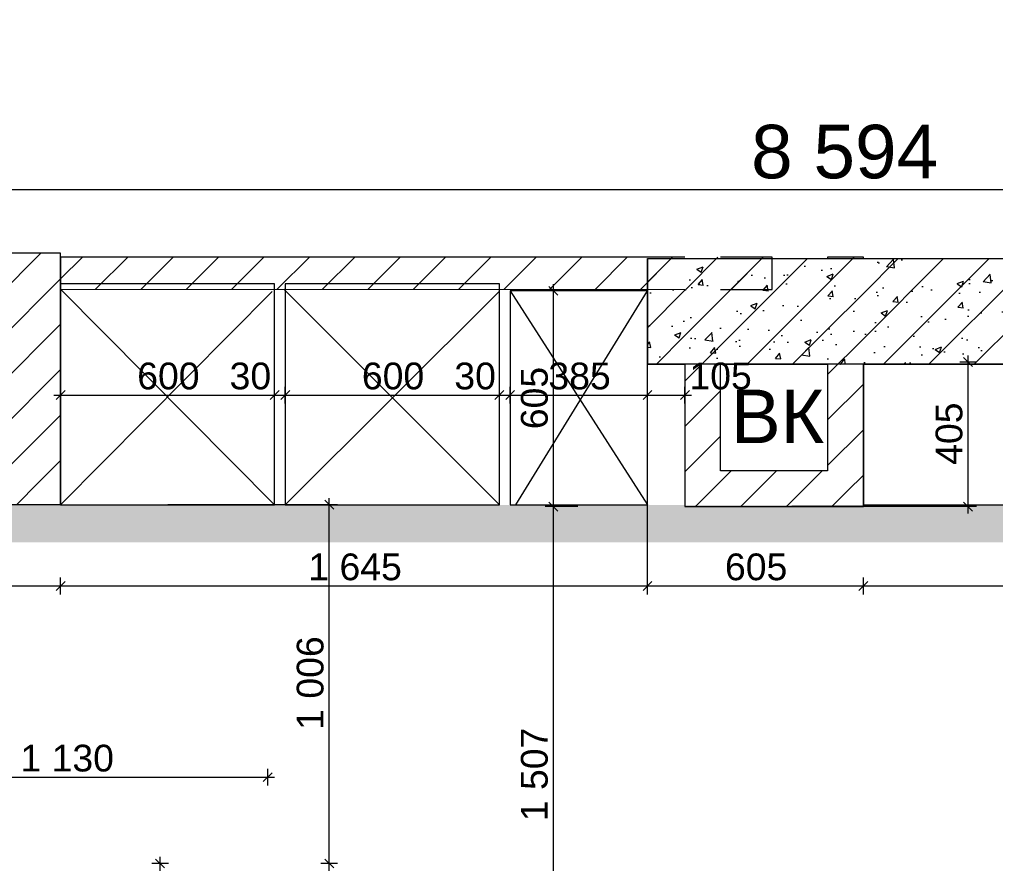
# Model space of a CAD drawing. Header units: millimetres. Extents: x 2336463 to 2579121, y 595385 to 778077.
# Drawn here: x 2498274 to 2501009, y 697094 to 699461 of the extents above; entities that cross this region are included whole.
import ezdxf

# ---------------------------------------------------------------- set-up
doc = ezdxf.new("R2010")
doc.units = ezdxf.units.MM
doc.header["$MEASUREMENT"] = 0
for name, color, linetype in [('+возводимые стены', 7, 'Continuous'), ('1 Планировка размеры', 7, 'Continuous'), ('Интерьер - Мебель', 7, 'Continuous'), ('сит план', 7, 'Continuous')]:
    doc.layers.add(name, color=color, linetype=linetype)
for name, color, linetype, lineweight, true_color in [('+возводимые стены_Ном._пера__102', 7, 'Continuous', 5, 0xcccccc), ('+возводимые стены_Ном._пера__169', 7, 'Continuous', 5, 0x68b353), ('1 Планировка размеры_Ном._пера__242', 7, 'Continuous', 13, 0x1b55b5), ('1 Планировка размеры_Ном._пера__58', 7, 'Continuous', 5, 0xdf0000), ('сит план_Ном._пера__87', 7, 'Continuous', 20, 0x6a6a6a)]:
    doc.layers.add(name, color=color, linetype=linetype, lineweight=lineweight, true_color=true_color)
for name, color, linetype, lineweight in [('+комнаты_Ном._пера__100', 2, 'Continuous', 5), ('1 Планировка_Ном._пера__1', 7, 'Continuous', 13), ('Интерьер - Мебель_Ном._пера__1', 7, 'Continuous', 13), ('сит план_Ном._пера__1', 7, 'Continuous', 13)]:
    doc.layers.add(name, color=color, linetype=linetype, lineweight=lineweight)
doc.styles.add('СГЕНЕРИР_СТИЛЬ_1', font='arial.ttf')
doc.dimstyles.new('СГЕНЕРИР_СТИЛЬ__1', dxfattribs={"dimtxt": 75, "dimasz": 23.75, "dimexe": 0.18, "dimexo": 300, "dimgap": 0, "dimtad": 1, "dimtih": 1, "dimtoh": 1, "dimdec": 0, "dimzin": 0, "dimdsep": 46, "dimtxsty": 'СГЕНЕРИР_СТИЛЬ_1', "dimblk": 'ARROWHEAD_6', "dimblk1": 'ARROWHEAD_6', "dimblk2": 'ARROWHEAD_6', "dimcen": 0.09, "dimclrd": 256, "dimclre": 256, "dimclrt": 256, "dimazin": 0, "dimtfac": 1, "dimtdec": 4, "dimtmove": 0, "dimatfit": 3, "dimfxl": 0, "dimtolj": 1, "dimtzin": 0, "dimarcsym": 0})
doc.dimstyles.new('СГЕНЕРИР_СТИЛЬ__2', dxfattribs={"dimtxt": 75, "dimasz": 23.75, "dimexe": 0.18, "dimexo": 300, "dimgap": 0, "dimtad": 1, "dimdec": 0, "dimzin": 0, "dimdsep": 46, "dimtxsty": 'СГЕНЕРИР_СТИЛЬ_1', "dimblk": 'ARROWHEAD_6', "dimblk1": 'ARROWHEAD_6', "dimblk2": 'ARROWHEAD_6', "dimcen": 0.09, "dimclrd": 256, "dimclre": 256, "dimclrt": 256, "dimazin": 0, "dimtfac": 1, "dimtdec": 4, "dimtmove": 0, "dimatfit": 3, "dimfxl": 0, "dimtolj": 1, "dimtzin": 0, "dimarcsym": 0})
doc.dimstyles.new('СГЕНЕРИР_СТИЛЬ__7', dxfattribs={"dimtxt": 150, "dimasz": 23.75, "dimexe": 0.18, "dimexo": 300, "dimgap": 0, "dimtad": 1, "dimdec": 0, "dimzin": 0, "dimdsep": 46, "dimtxsty": 'СГЕНЕРИР_СТИЛЬ_1', "dimblk": 'ARROWHEAD_6', "dimblk1": 'ARROWHEAD_6', "dimblk2": 'ARROWHEAD_6', "dimcen": 0.09, "dimclrd": 256, "dimclre": 256, "dimclrt": 256, "dimazin": 0, "dimtfac": 1, "dimtdec": 4, "dimtmove": 0, "dimatfit": 3, "dimfxl": 0, "dimtolj": 1, "dimtzin": 0, "dimarcsym": 0})
pattern_1 = [(45, (2086872.015, 585813.69), (-63.639609, 63.639609), [])]

# ---------------------------------------------------------------- blocks, each defined once
blk = doc.blocks.new('Перекрытие_55', base_point=(2498388.9, 698719.8))
at = {"layer": 'Интерьер - Мебель_Ном._пера__1', "color": 7, "linetype": 'Continuous', "lineweight": 13, "flags": 128}
blk.add_lwpolyline([(2498388.9, 698719.8), (2498388.9, 698100.3), (2498988.8, 698100.3), (2498988.8, 698719.8)], close=True, dxfattribs=at)
blk = doc.blocks.new('Перекрытие_57', base_point=(2499649, 698699.8))
at = {"layer": 'Интерьер - Мебель_Ном._пера__1', "color": 7, "linetype": 'Continuous', "lineweight": 13, "flags": 128}
blk.add_lwpolyline([(2499649, 698699.8), (2499649, 698100.3), (2500033.8, 698100.3), (2500033.8, 698699.8)], close=True, dxfattribs=at)
blk = doc.blocks.new('Перекрытие_58', base_point=(2499018.4, 698719.8))
at = {"layer": 'Интерьер - Мебель_Ном._пера__1', "color": 7, "linetype": 'Continuous', "lineweight": 13, "flags": 128}
blk.add_lwpolyline([(2499018.4, 698719.8), (2499018.4, 698100.3), (2499618.8, 698100.3), (2499618.8, 698719.8)], close=True, dxfattribs=at)
blk = doc.blocks.new('Перекрытие_62', base_point=(2500638.8, 698099.8))
at = {"layer": 'Интерьер - Мебель_Ном._пера__1', "color": 7, "linetype": 'Continuous', "lineweight": 13, "flags": 128}
blk.add_lwpolyline([(2500638.8, 698099.8), (2502034.1, 698099.8), (2502034.1, 698494.2), (2500638.8, 698494.2)], close=True, dxfattribs=at)
blk = doc.blocks.new('Стена_228', base_point=(2498188.9, 698805.1))
at = {"layer": 'сит план_Ном._пера__87', "linetype": 'Continuous', "lineweight": 20, "true_color": 0x6a6a6a}
h = blk.add_hatch(dxfattribs=at)
h.set_pattern_fill('Блоки_Бетонные_Эффективные', color=251, style=0, pattern_type=2)
h.set_pattern_definition(pattern_1)
h.paths.add_polyline_path([(2498388.9, 698300.3), (2498388.9, 698805.1), (2498188.9, 698805.1), (2498188.9, 698300.3)])
h = blk.add_hatch(dxfattribs=at)
h.set_pattern_fill('Блоки_Бетонные_Эффективные', color=251, style=0, pattern_type=2)
h.set_pattern_definition(pattern_1)
h.paths.add_polyline_path([(2498188.9, 698100.3), (2498388.9, 698100.3), (2498188.9, 698300.3)])
h = blk.add_hatch(dxfattribs=at)
h.set_pattern_fill('Блоки_Бетонные_Эффективные', color=251, style=0, pattern_type=2)
h.set_pattern_definition(pattern_1)
h.paths.add_polyline_path([(2498188.9, 698300.3), (2498388.9, 698100.3), (2498388.9, 698300.3)])
at = {"layer": 'сит план_Ном._пера__1', "color": 7, "linetype": 'Continuous', "lineweight": 13, "flags": 128}
for points in [[(2498188.9, 698805.1), (2498188.9, 698300.3)], [(2498388.9, 698805.1), (2498188.9, 698805.1)], [(2498388.9, 698100.3), (2498388.9, 698805.1)], [(2498388.9, 698100.3), (2498188.9, 698100.3)]]:
    blk.add_lwpolyline(points, dxfattribs=at)
blk = doc.blocks.new('Стена_230', base_point=(2500033.8, 698789.2))
at = {"layer": 'сит план_Ном._пера__87', "linetype": 'Continuous', "lineweight": 20, "true_color": 0x6a6a6a}
h = blk.add_hatch(dxfattribs=at)
h.set_pattern_fill('Блоки_Бетонные_Эффективные', color=251, style=0, pattern_type=2)
h.set_pattern_definition(pattern_1)
h.paths.add_polyline_path([(2500033.8, 698789.2), (2500033.8, 698494.2), (2500138.8, 698494.2), (2500138.8, 698789.2)])
h = blk.add_hatch(dxfattribs=at)
h.set_pattern_fill('Блоки_Бетонные_Эффективные', color=251, style=0, pattern_type=2)
h.set_pattern_definition(pattern_1)
h.paths.add_polyline_path([(2500238.8, 698789.2), (2500238.8, 698494.2), (2500538.8, 698494.2), (2500538.8, 698789.2)])
h = blk.add_hatch(dxfattribs=at)
h.set_pattern_fill('Блоки_Бетонные_Эффективные', color=251, style=0, pattern_type=2)
h.set_pattern_definition(pattern_1)
h.paths.add_polyline_path([(2500638.8, 698789.2), (2500638.8, 698494.2), (2501230.1, 698494.2), (2501230.1, 698789.2)])
at = {"layer": 'сит план_Ном._пера__1', "color": 7, "linetype": 'Continuous', "lineweight": 13, "flags": 128}
for points in [[(2500138.8, 698789.2), (2500033.8, 698789.2)], [(2500033.8, 698789.2), (2500033.8, 698494.2)], [(2500538.8, 698789.2), (2500238.8, 698789.2)], [(2501230.1, 698789.2), (2500638.8, 698789.2)], [(2501230.1, 698494.2), (2501230.1, 698789.2)], [(2500033.8, 698494.2), (2500138.8, 698494.2)], [(2500238.8, 698494.2), (2500538.8, 698494.2)], [(2500638.8, 698494.2), (2501230.1, 698494.2)]]:
    blk.add_lwpolyline(points, dxfattribs=at)
blk = doc.blocks.new('Стена_231', base_point=(2500138.8, 698794.2))
at = {"layer": 'сит план_Ном._пера__87', "linetype": 'Continuous', "lineweight": 20, "true_color": 0x6a6a6a}
h = blk.add_hatch(dxfattribs=at)
h.set_pattern_fill('Блоки_Бетонные_Эффективные', color=251, style=0, pattern_type=2)
h.set_pattern_definition(pattern_1)
h.paths.add_polyline_path([(2500238.8, 698194.8), (2500238.8, 698703.9), (2500138.8, 698703.9), (2500138.8, 698194.8)])
h = blk.add_hatch(dxfattribs=at)
h.set_pattern_fill('Блоки_Бетонные_Эффективные', color=251, style=0, pattern_type=2)
h.set_pattern_definition(pattern_1)
h.paths.add_polyline_path([(2500238.8, 698194.8), (2500138.8, 698094.8), (2500238.8, 698094.8)])
h = blk.add_hatch(dxfattribs=at)
h.set_pattern_fill('Блоки_Бетонные_Эффективные', color=251, style=0, pattern_type=2)
h.set_pattern_definition(pattern_1)
h.paths.add_polyline_path([(2500138.8, 698194.8), (2500138.8, 698094.8), (2500238.8, 698194.8)])
at = {"layer": 'сит план_Ном._пера__1', "color": 7, "linetype": 'Continuous', "lineweight": 13, "flags": 128}
for points in [[(2500138.8, 698494.2), (2500138.8, 698094.8)], [(2500238.8, 698194.8), (2500238.8, 698494.2)], [(2500138.8, 698094.8), (2500238.8, 698094.8)]]:
    blk.add_lwpolyline(points, dxfattribs=at)
blk = doc.blocks.new('Стена_232', base_point=(2500138.8, 698094.8))
at = {"layer": 'сит план_Ном._пера__87', "linetype": 'Continuous', "lineweight": 20, "true_color": 0x6a6a6a}
h = blk.add_hatch(dxfattribs=at)
h.set_pattern_fill('Блоки_Бетонные_Эффективные', color=251, style=0, pattern_type=2)
h.set_pattern_definition(pattern_1)
h.paths.add_polyline_path([(2500538.8, 698194.8), (2500238.8, 698194.8), (2500238.8, 698094.8), (2500538.8, 698094.8)])
h = blk.add_hatch(dxfattribs=at)
h.set_pattern_fill('Блоки_Бетонные_Эффективные', color=251, style=0, pattern_type=2)
h.set_pattern_definition(pattern_1)
h.paths.add_polyline_path([(2500538.8, 698194.8), (2500638.8, 698094.8), (2500638.8, 698194.8)])
h = blk.add_hatch(dxfattribs=at)
h.set_pattern_fill('Блоки_Бетонные_Эффективные', color=251, style=0, pattern_type=2)
h.set_pattern_definition(pattern_1)
h.paths.add_polyline_path([(2500538.8, 698094.8), (2500638.8, 698094.8), (2500538.8, 698194.8)])
at = {"layer": 'сит план_Ном._пера__1', "color": 7, "linetype": 'Continuous', "lineweight": 13, "flags": 128}
for points in [[(2500538.8, 698194.8), (2500238.8, 698194.8)], [(2500638.8, 698094.8), (2500638.8, 698194.8)], [(2500238.8, 698094.8), (2500638.8, 698094.8)]]:
    blk.add_lwpolyline(points, dxfattribs=at)
blk = doc.blocks.new('Стена_233', base_point=(2500638.8, 698094.8))
at = {"layer": 'сит план_Ном._пера__87', "linetype": 'Continuous', "lineweight": 20, "true_color": 0x6a6a6a}
h = blk.add_hatch(dxfattribs=at)
h.set_pattern_fill('Блоки_Бетонные_Эффективные', color=251, style=0, pattern_type=2)
h.set_pattern_definition(pattern_1)
h.paths.add_polyline_path([(2500638.8, 698194.8), (2500638.8, 698794.2), (2500538.8, 698794.2), (2500538.8, 698194.8)])
at = {"layer": 'сит план_Ном._пера__1', "color": 7, "linetype": 'Continuous', "lineweight": 13, "flags": 128}
for points in [[(2500638.8, 698794.2), (2500538.8, 698794.2)], [(2500538.8, 698794.2), (2500538.8, 698789.2)], [(2500638.8, 698789.2), (2500638.8, 698794.2)], [(2500538.8, 698494.2), (2500538.8, 698194.8)], [(2500638.8, 698194.8), (2500638.8, 698494.2)]]:
    blk.add_lwpolyline(points, dxfattribs=at)
blk = doc.blocks.new('Стена_246', base_point=(2500382.8, 698703.9))
at = {"layer": '+возводимые стены_Ном._пера__169', "linetype": 'Continuous', "lineweight": 5, "true_color": 0x68b353}
h = blk.add_hatch(dxfattribs=at)
h.set_pattern_fill('Блоки_Бетонные_Эффективные', color=85, style=0, pattern_type=2)
h.set_pattern_definition(pattern_1)
h.paths.add_polyline_path([(2500382.8, 698793.9), (2498388.9, 698794.4), (2498388.9, 698704.4), (2500382.8, 698703.9)])
at = {"layer": '+возводимые стены_Ном._пера__102', "color": 254, "linetype": 'Continuous', "lineweight": 5, "true_color": 0xcccccc, "flags": 128}
for points in [[(2500138.8, 698793.9), (2498388.9, 698794.4)], [(2498388.9, 698794.4), (2498388.9, 698704.4)], [(2500382.8, 698793.9), (2500238.8, 698793.9)], [(2500382.8, 698703.9), (2500382.8, 698793.9)], [(2498388.9, 698704.4), (2500138.8, 698703.9)], [(2500238.8, 698703.9), (2500382.8, 698703.9)]]:
    blk.add_lwpolyline(points, dxfattribs=at)
blk = doc.blocks.new('*D2772', base_point=(2086872, 585813.7))
at = {"layer": '1 Планировка размеры_Ном._пера__242', "color": 152, "linetype": 'Continuous', "lineweight": 13, "true_color": 0x1b55b5}
for p, q in [((2499838.8, 698094.8), (2499746.7, 698094.8)), ((2499757.6, 698107.3), (2499782.6, 698082.3)), ((2499770.1, 696587.6), (2499770.1, 698094.8)), ((2499793.5, 696587.6), (2499189.4, 696587.6)), ((2499757.6, 696600.1), (2499782.6, 696575.1))]:
    blk.add_line(p, q, dxfattribs=at)
at = {"layer": '1 Планировка размеры_Ном._пера__242', "color": 152, "lineweight": 13, "true_color": 0x1b55b5, "insert": (2499755.1, 697212.9), "char_height": 75, "attachment_point": 7, "rotation": 90, "style": 'СГЕНЕРИР_СТИЛЬ_1'}
blk.add_mtext('\\A1;{\\pql;\\fArial|b0|i0|c204|p38;1\xa0507}', dxfattribs=at)
blk = doc.blocks.new('ARROWHEAD_6')
at = {"color": 0, "linetype": 'Continuous', "lineweight": 0}
for p, q in [((0, 0), (-1, 0)), ((-0.5, -0.5), (0.5, 0.5))]:
    blk.add_line(p, q, dxfattribs=at)
blk = doc.blocks.new('*D2773', base_point=(2086872, 585813.7))
at = {"layer": '1 Планировка размеры_Ном._пера__242', "color": 152, "linetype": 'Continuous', "lineweight": 13, "true_color": 0x1b55b5}
for p, q in [((2499782.6, 698687.3), (2499757.6, 698712.3)), ((2499770.1, 698699.8), (2499770.1, 698718.6)), ((2499793.5, 698699.8), (2499746.7, 698699.8)), ((2499770.1, 698094.8), (2499770.1, 698699.8)), ((2499838.8, 698094.8), (2499746.7, 698094.8)), ((2499757.6, 698107.3), (2499782.6, 698082.3))]:
    blk.add_line(p, q, dxfattribs=at)
at = {"layer": '1 Планировка размеры_Ном._пера__242', "color": 152, "lineweight": 13, "true_color": 0x1b55b5, "insert": (2499755.1, 698311.9), "char_height": 75, "attachment_point": 7, "rotation": 90, "style": 'СГЕНЕРИР_СТИЛЬ_1'}
blk.add_mtext('\\A1;{\\pql;\\fArial|b0|i0|c204|p38;605}', dxfattribs=at)
blk = doc.blocks.new('*D2779', base_point=(2086872, 585813.7))
at = {"layer": '1 Планировка размеры_Ном._пера__242', "color": 152, "linetype": 'Continuous', "lineweight": 13, "true_color": 0x1b55b5}
for p, q in [((2499129.2, 697106.8), (2499154.2, 697081.8)), ((2499165.1, 697094.3), (2499118.2, 697094.3)), ((2499141.7, 695144.8), (2499141.7, 697094.3)), ((2499129.2, 695157.3), (2499154.2, 695132.3)), ((2499165.1, 695144.8), (2499118.2, 695144.8))]:
    blk.add_line(p, q, dxfattribs=at)
at = {"layer": '1 Планировка размеры_Ном._пера__242', "color": 152, "lineweight": 13, "true_color": 0x1b55b5, "insert": (2499126.7, 695991.3), "char_height": 75, "attachment_point": 7, "rotation": 90, "style": 'СГЕНЕРИР_СТИЛЬ_1'}
blk.add_mtext('\\A1;{\\pql;\\fArial|b0|i0|c204|p38;1\xa0950}', dxfattribs=at)
blk = doc.blocks.new('*D2780', base_point=(2086872, 585813.7))
at = {"layer": '1 Планировка размеры_Ном._пера__242', "color": 152, "linetype": 'Continuous', "lineweight": 13, "true_color": 0x1b55b5}
for p, q in [((2499154.2, 698087.8), (2499129.2, 698112.8)), ((2499141.7, 698100.3), (2499141.7, 698119)), ((2499165.1, 698100.3), (2498688.9, 698100.3)), ((2499141.7, 697094.3), (2499141.7, 698100.3)), ((2499129.2, 697106.8), (2499154.2, 697081.8)), ((2499165.1, 697094.3), (2499118.2, 697094.3))]:
    blk.add_line(p, q, dxfattribs=at)
at = {"layer": '1 Планировка размеры_Ном._пера__242', "color": 152, "lineweight": 13, "true_color": 0x1b55b5, "insert": (2499126.7, 697469.1), "char_height": 75, "attachment_point": 7, "rotation": 90, "style": 'СГЕНЕРИР_СТИЛЬ_1'}
blk.add_mtext('\\A1;{\\pql;\\fArial|b0|i0|c204|p38;1\xa0006}', dxfattribs=at)
blk = doc.blocks.new('*D2781', base_point=(2086872, 585813.7))
at = {"layer": '1 Планировка размеры_Ном._пера__242', "color": 152, "linetype": 'Continuous', "lineweight": 13, "true_color": 0x1b55b5}
for p, q in [((2498401.4, 698420.1), (2498376.4, 698395.1)), ((2498388.9, 698384.2), (2498388.9, 698431.1)), ((2499001.3, 698420.1), (2498976.3, 698395.1)), ((2498988.8, 698384.2), (2498988.8, 698431.1)), ((2498370.1, 698407.6), (2498388.9, 698407.6)), ((2498388.9, 698407.6), (2498988.8, 698407.6))]:
    blk.add_line(p, q, dxfattribs=at)
at = {"layer": '1 Планировка размеры_Ном._пера__242', "color": 152, "lineweight": 13, "true_color": 0x1b55b5, "char_height": 75, "attachment_point": 7, "style": 'СГЕНЕРИР_СТИЛЬ_1'}
for s, insert in [('\\A1;{\\pql;\\fArial|b0|i0|c204|p38;600}', (2498603.5, 698422.6)), ('\\A1;{\\pql;\\fArial|b0|i0|c204|p38;30}', (2498862.5, 698422.6))]:
    blk.add_mtext(s, dxfattribs=dict(at, insert=insert))
blk = doc.blocks.new('*D2782', base_point=(2086872, 585813.7))
at = {"layer": '1 Планировка размеры_Ном._пера__242', "color": 152, "linetype": 'Continuous', "lineweight": 13, "true_color": 0x1b55b5}
for p, q in [((2499001.3, 698420.1), (2498976.3, 698395.1)), ((2498988.8, 698384.2), (2498988.8, 698431.1)), ((2499030.9, 698420.1), (2499005.9, 698395.1)), ((2499018.4, 698384.2), (2499018.4, 698431.1)), ((2498988.8, 698407.6), (2499018.4, 698407.6))]:
    blk.add_line(p, q, dxfattribs=at)
blk = doc.blocks.new('*D2783', base_point=(2086872, 585813.7))
at = {"layer": '1 Планировка размеры_Ном._пера__242', "color": 152, "linetype": 'Continuous', "lineweight": 13, "true_color": 0x1b55b5}
for p, q in [((2499030.9, 698420.1), (2499005.9, 698395.1)), ((2499018.4, 698384.2), (2499018.4, 698431.1)), ((2499631.3, 698420.1), (2499606.3, 698395.1)), ((2499618.8, 698384.2), (2499618.8, 698431.1)), ((2499018.4, 698407.6), (2499618.8, 698407.6))]:
    blk.add_line(p, q, dxfattribs=at)
at = {"layer": '1 Планировка размеры_Ном._пера__242', "color": 152, "lineweight": 13, "true_color": 0x1b55b5, "char_height": 75, "attachment_point": 7, "style": 'СГЕНЕРИР_СТИЛЬ_1'}
for s, insert in [('\\A1;{\\pql;\\fArial|b0|i0|c204|p38;600}', (2499233.2, 698422.6)), ('\\A1;{\\pql;\\fArial|b0|i0|c204|p38;30}', (2499492.4, 698422.6))]:
    blk.add_mtext(s, dxfattribs=dict(at, insert=insert))
blk = doc.blocks.new('*D2784', base_point=(2086872, 585813.7))
at = {"layer": '1 Планировка размеры_Ном._пера__242', "color": 152, "linetype": 'Continuous', "lineweight": 13, "true_color": 0x1b55b5}
for p, q in [((2499631.3, 698420.1), (2499606.3, 698395.1)), ((2499618.8, 698384.2), (2499618.8, 698431.1)), ((2499661.5, 698420.1), (2499636.5, 698395.1)), ((2499649, 698384.2), (2499649, 698431.1)), ((2499618.8, 698407.6), (2499649, 698407.6))]:
    blk.add_line(p, q, dxfattribs=at)
blk = doc.blocks.new('*D2785', base_point=(2086872, 585813.7))
at = {"layer": '1 Планировка размеры_Ном._пера__242', "color": 152, "linetype": 'Continuous', "lineweight": 13, "true_color": 0x1b55b5}
for p, q in [((2499661.5, 698420.1), (2499636.5, 698395.1)), ((2499649, 698384.2), (2499649, 698431.1)), ((2500046.3, 698420.1), (2500021.3, 698395.1)), ((2500033.8, 698384.2), (2500033.8, 698431.1)), ((2499649, 698407.6), (2500033.8, 698407.6))]:
    blk.add_line(p, q, dxfattribs=at)
at = {"layer": '1 Планировка размеры_Ном._пера__242', "color": 152, "lineweight": 13, "true_color": 0x1b55b5, "insert": (2499756, 698422.6), "char_height": 75, "attachment_point": 7, "style": 'СГЕНЕРИР_СТИЛЬ_1'}
blk.add_mtext('\\A1;{\\pql;\\fArial|b0|i0|c204|p38;385}', dxfattribs=at)
blk = doc.blocks.new('*D2786', base_point=(2086872, 585813.7))
at = {"layer": '1 Планировка размеры_Ном._пера__242', "color": 152, "linetype": 'Continuous', "lineweight": 13, "true_color": 0x1b55b5}
for p, q in [((2500046.3, 698420.1), (2500021.3, 698395.1)), ((2500033.8, 698384.2), (2500033.8, 698431.1)), ((2500126.3, 698395.1), (2500151.3, 698420.1)), ((2500138.8, 698384.2), (2500138.8, 698431.1)), ((2500033.8, 698407.6), (2500138.8, 698407.6)), ((2500138.8, 698407.6), (2500157.5, 698407.6))]:
    blk.add_line(p, q, dxfattribs=at)
at = {"layer": '1 Планировка размеры_Ном._пера__242', "color": 152, "lineweight": 13, "true_color": 0x1b55b5, "insert": (2500151.3, 698422.6), "char_height": 75, "attachment_point": 7, "style": 'СГЕНЕРИР_СТИЛЬ_1'}
blk.add_mtext('\\A1;{\\pql;\\fArial|b0|i0|c204|p38;105}', dxfattribs=at)
blk = doc.blocks.new('*D2791', base_point=(2086872, 585813.7))
at = {"layer": '1 Планировка размеры_Ном._пера__242', "color": 152, "linetype": 'Continuous', "lineweight": 13, "true_color": 0x1b55b5}
for p, q in [((2498680.1, 697081.8), (2498655.1, 697106.8)), ((2498667.6, 697094.3), (2498667.6, 697113)), ((2498691, 697094.3), (2498644.2, 697094.3)), ((2498667.6, 697024.6), (2498667.6, 697094.3)), ((2498691, 697024.6), (2498644.2, 697024.6)), ((2498655.1, 697037.1), (2498680.1, 697012.1)), ((2498667.6, 697005.8), (2498667.6, 697024.6))]:
    blk.add_line(p, q, dxfattribs=at)
at = {"layer": '1 Планировка размеры_Ном._пера__242', "color": 152, "lineweight": 13, "true_color": 0x1b55b5, "insert": (2498652.6, 696898.2), "char_height": 75, "attachment_point": 7, "rotation": 90, "style": 'СГЕНЕРИР_СТИЛЬ_1'}
blk.add_mtext('\\A1;{\\pql;\\fArial|b0|i0|c204|p38;70}', dxfattribs=at)
blk = doc.blocks.new('*D2792', base_point=(2086872, 585813.7))
at = {"layer": '1 Планировка размеры_Ном._пера__242', "color": 152, "linetype": 'Continuous', "lineweight": 13, "true_color": 0x1b55b5}
for p, q in [((2497852, 697348.7), (2497827, 697323.7)), ((2497839.5, 697312.8), (2497839.5, 697359.6)), ((2498957, 697323.7), (2498982, 697348.7)), ((2498969.5, 697312.8), (2498969.5, 697359.6)), ((2497820.7, 697336.2), (2497839.5, 697336.2)), ((2497839.5, 697336.2), (2498969.5, 697336.2)), ((2498969.5, 697336.2), (2498988.2, 697336.2))]:
    blk.add_line(p, q, dxfattribs=at)
at = {"layer": '1 Планировка размеры_Ном._пера__242', "color": 152, "lineweight": 13, "true_color": 0x1b55b5, "insert": (2498276.2, 697351.2), "char_height": 75, "attachment_point": 7, "style": 'СГЕНЕРИР_СТИЛЬ_1'}
blk.add_mtext('\\A1;{\\pql;\\fArial|b0|i0|c204|p38;1\xa0130}', dxfattribs=at)
blk = doc.blocks.new('*D2804', base_point=(2086872, 585813.7))
at = {"layer": '1 Планировка размеры_Ном._пера__242', "color": 152, "linetype": 'Continuous', "lineweight": 13, "true_color": 0x1b55b5}
for p, q in [((2496940.3, 697848.9), (2496940.3, 697895.8)), ((2498388.9, 697848.9), (2498388.9, 697895.8)), ((2496952.8, 697884.9), (2496927.8, 697859.9)), ((2496940.3, 697872.4), (2498388.9, 697872.4)), ((2498401.4, 697884.9), (2498376.4, 697859.9))]:
    blk.add_line(p, q, dxfattribs=at)
at = {"layer": '1 Планировка размеры_Ном._пера__242', "color": 152, "lineweight": 13, "true_color": 0x1b55b5, "insert": (2497536.4, 697887.4), "char_height": 75, "attachment_point": 7, "style": 'СГЕНЕРИР_СТИЛЬ_1'}
blk.add_mtext('\\A1;{\\pql;\\fArial|b0|i0|c204|p38;1\xa0449}', dxfattribs=at)
blk = doc.blocks.new('*D2805', base_point=(2086872, 585813.7))
at = {"layer": '1 Планировка размеры_Ном._пера__242', "color": 152, "linetype": 'Continuous', "lineweight": 13, "true_color": 0x1b55b5}
for p, q in [((2500033.8, 697848.9), (2500033.8, 698194.2)), ((2498388.9, 697848.9), (2498388.9, 697895.8)), ((2498401.4, 697884.9), (2498376.4, 697859.9)), ((2498388.9, 697872.4), (2500033.8, 697872.4)), ((2500046.3, 697884.9), (2500021.3, 697859.9))]:
    blk.add_line(p, q, dxfattribs=at)
at = {"layer": '1 Планировка размеры_Ном._пера__242', "color": 152, "lineweight": 13, "true_color": 0x1b55b5, "insert": (2499083.1, 697887.4), "char_height": 75, "attachment_point": 7, "style": 'СГЕНЕРИР_СТИЛЬ_1'}
blk.add_mtext('\\A1;{\\pql;\\fArial|b0|i0|c204|p38;1\xa0645}', dxfattribs=at)
blk = doc.blocks.new('*D2806', base_point=(2086872, 585813.7))
at = {"layer": '1 Планировка размеры_Ном._пера__242', "color": 152, "linetype": 'Continuous', "lineweight": 13, "true_color": 0x1b55b5}
for p, q in [((2500033.8, 697848.9), (2500033.8, 698194.2)), ((2500638.8, 697848.9), (2500638.8, 697895.8)), ((2500046.3, 697884.9), (2500021.3, 697859.9)), ((2500033.8, 697872.4), (2500638.8, 697872.4)), ((2500651.3, 697884.9), (2500626.3, 697859.9))]:
    blk.add_line(p, q, dxfattribs=at)
at = {"layer": '1 Планировка размеры_Ном._пера__242', "color": 152, "lineweight": 13, "true_color": 0x1b55b5, "insert": (2500250.9, 697887.4), "char_height": 75, "attachment_point": 7, "style": 'СГЕНЕРИР_СТИЛЬ_1'}
blk.add_mtext('\\A1;{\\pql;\\fArial|b0|i0|c204|p38;605}', dxfattribs=at)
blk = doc.blocks.new('*D2807', base_point=(2086872, 585813.7))
at = {"layer": '1 Планировка размеры_Ном._пера__242', "color": 152, "linetype": 'Continuous', "lineweight": 13, "true_color": 0x1b55b5}
for p, q in [((2500638.8, 697848.9), (2500638.8, 697895.8)), ((2502034.1, 697848.9), (2502034.1, 697895.8)), ((2500651.3, 697884.9), (2500626.3, 697859.9)), ((2500638.8, 697872.4), (2502034.1, 697872.4)), ((2502046.6, 697884.9), (2502021.6, 697859.9))]:
    blk.add_line(p, q, dxfattribs=at)
at = {"layer": '1 Планировка размеры_Ном._пера__242', "color": 152, "lineweight": 13, "true_color": 0x1b55b5, "insert": (2501208.2, 697887.4), "char_height": 75, "attachment_point": 7, "style": 'СГЕНЕРИР_СТИЛЬ_1'}
blk.add_mtext('\\A1;{\\pql;\\fArial|b0|i0|c204|p38;1\xa0395}', dxfattribs=at)
blk = doc.blocks.new('*D2810', base_point=(2086872, 585813.7))
at = {"layer": '1 Планировка размеры_Ном._пера__242', "color": 152, "linetype": 'Continuous', "lineweight": 13, "true_color": 0x1b55b5}
for p, q in [((2500955.9, 698500), (2500909, 698500)), ((2500944.9, 698487.5), (2500919.9, 698512.5)), ((2500932.4, 698500), (2500932.4, 698518.7)), ((2500932.4, 698094.8), (2500932.4, 698500)), ((2500955.9, 698094.8), (2500438.8, 698094.8)), ((2500919.9, 698107.3), (2500944.9, 698082.3)), ((2500932.4, 698076), (2500932.4, 698094.8))]:
    blk.add_line(p, q, dxfattribs=at)
at = {"layer": '1 Планировка размеры_Ном._пера__242', "color": 152, "lineweight": 13, "true_color": 0x1b55b5, "insert": (2500917.4, 698212), "char_height": 75, "attachment_point": 7, "rotation": 90, "style": 'СГЕНЕРИР_СТИЛЬ_1'}
blk.add_mtext('\\A1;{\\pql;\\fArial|b0|i0|c204|p38;405}', dxfattribs=at)
blk = doc.blocks.new('*D2814', base_point=(2086872, 585813.7))
at = {"layer": '1 Планировка размеры_Ном._пера__242', "color": 152, "linetype": 'Continuous', "lineweight": 13, "true_color": 0x1b55b5}
for p, q in [((2496296.4, 698995.8), (2496271.4, 698970.8)), ((2496283.9, 699006.7), (2496283.9, 698400.3)), ((2504865, 698970.6), (2504890, 698995.6)), ((2504877.5, 699006.6), (2504877.5, 698959.7)), ((2496283.9, 698983.3), (2496265.2, 698983.3)), ((2504877.5, 698983.1), (2496283.9, 698983.3)), ((2504896.2, 698983.1), (2504877.5, 698983.1))]:
    blk.add_line(p, q, dxfattribs=at)
at = {"layer": '1 Планировка размеры_Ном._пера__58', "color": 12, "lineweight": 5, "true_color": 0xdf0000, "insert": (2500324.2, 699013.2), "char_height": 150, "attachment_point": 7, "rotation": 359.9989, "style": 'СГЕНЕРИР_СТИЛЬ_1'}
blk.add_mtext('\\A1;{\\pql;\\fArial|b0|i0|c204|p38;8\xa0594}', dxfattribs=at)

msp = doc.modelspace()

# ---------------------------------------------------------------- hatches: boundary and pattern name
at = {"layer": '+комнаты_Ном._пера__100', "linetype": 'Continuous', "lineweight": 5}
msp.add_hatch(color=2, dxfattribs=at).paths.add_polyline_path([(2502034.1, 698099.8), (2496283.9, 698099.8), (2496283.9, 697994.8), (2502034.1, 697994.8)])
at = {"layer": 'сит план_Ном._пера__1', "linetype": 'Continuous', "lineweight": 13}
h = msp.add_hatch(dxfattribs=at)
h.set_pattern_fill('AR_CONC', style=0, pattern_type=2)
h.set_pattern_definition([(50, (2086872.01, 585813.69), (-182.18467, 15.939086), [19.05, -209.55]), (355, (2086872.01, 585813.69), (-35.24342, 191.056845), [15.24, -167.640584]), (100.451445, (2086887.2, 585812.36), (146.94125, 175.11775), [16.19001, -178.090245]), (46.1842, (2086872.01, 585864.49), (-271.07904, 42.04233), [28.575, -314.325]), (96.63556, (2086894.6, 585860.98), (237.40413, 247.42612), [24.28502, -267.1356]), (351.18415, (2086872.01, 585864.49), (237.40413, 247.42612), [22.85997, -251.45973]), (21, (2086897.41, 585851.79), (-151.61439, 102.2652), [19.05, -209.55]), (326, (2086897.41, 585851.79), (61.80203, 184.18797), [15.24, -167.64]), (71.451445, (2086910.05, 585843.26), (213.41642, 81.92277), [16.19001, -178.08994]), (37.5, (2086872.015, 585813.686), (3.088603, 84.555039), [0, -165.608, 0, -170.18, 0, -168.275]), (7.5, (2086872.015, 585813.69), (66.819663, 100.180575), [0, -97.028, 0, -161.798, 0, -64.135]), (327.5, (2086815.37, 585813.686), (-135.590595, 5.728744), [0, -63.5, 0, -198.12, 0, -262.89]), (317.5, (2086789.97, 585813.69), (148.12918, 25.42649), [0, -82.55, 0, -131.572, 0, -186.69])])
h.paths.add_polyline_path([(2500033.8, 698790.4), (2501233.8, 698790.4), (2501233.8, 698494.4), (2500033.8, 698494.4)])

# ---------------------------------------------------------------- linework, layer by layer
at = {"layer": '1 Планировка_Ном._пера__1', "color": 7, "linetype": 'Continuous', "lineweight": 13}
for p, q in [((2498388.9, 698704.4), (2498988.8, 698100.3)), ((2498388.9, 698100.3), (2498982, 698697.8)), ((2499014.1, 698704.2), (2499618.8, 698100.3)), ((2499018.4, 698100.3), (2499618.8, 698699.1)), ((2499649, 698699.8), (2500033.8, 698100.3)), ((2499665, 698100.3), (2500033.8, 698699.8))]:
    msp.add_line(p, q, dxfattribs=at)
at = {"layer": 'сит план_Ном._пера__1', "color": 7, "linetype": 'Continuous', "lineweight": 13, "flags": 128}
msp.add_lwpolyline([(2500033.8, 698790.4), (2501233.8, 698790.4), (2501233.8, 698494.4), (2500033.8, 698494.4)], close=True, dxfattribs=at)

# ---------------------------------------------------------------- block references
at = {"layer": '+возводимые стены', "color": 254, "lineweight": 5, "true_color": 0xcccccc}
msp.add_blockref('Стена_246', (2500382.8, 698703.9), dxfattribs=at)
at = {"layer": 'Интерьер - Мебель', "color": 7, "linetype": 'Continuous', "lineweight": 13}
for name, p in [('Перекрытие_55', (2498388.9, 698719.8)), ('Перекрытие_58', (2499018.4, 698719.8)), ('Перекрытие_57', (2499649, 698699.8)), ('Перекрытие_62', (2500638.8, 698099.8))]:
    msp.add_blockref(name, p, dxfattribs=at)
at = {"layer": 'сит план', "color": 7, "lineweight": 13}
for name, p in [('Стена_228', (2498188.9, 698805.1)), ('Стена_233', (2500638.8, 698094.8)), ('Стена_230', (2500033.8, 698789.2)), ('Стена_231', (2500138.8, 698794.2)), ('Стена_232', (2500138.8, 698094.8))]:
    msp.add_blockref(name, p, dxfattribs=at)

# ---------------------------------------------------------------- texts
at = {"layer": 'сит план_Ном._пера__1', "color": 7, "linetype": 'Continuous', "lineweight": 13, "insert": (2500267.4, 698422.9), "char_height": 150, "attachment_point": 1, "style": 'СГЕНЕРИР_СТИЛЬ_1'}
msp.add_mtext('\\A1;{\\pql;\\fArial|b0|i0|c204|p38;ВК}', dxfattribs=at)

# ---------------------------------------------------------------- dimensions: what is measured, and where the dimension line sits
at = {"layer": '1 Планировка размеры', "color": 152, "linetype": 'Continuous', "lineweight": 13, "true_color": 0x1b55b5}
for base, p1, p2, angle, dimstyle, picture, middle, turn in [((2496283.9, 698983.3), (2504877.5, 698079.9), (2496283.9, 698100.3), 179.9989, 'СГЕНЕРИР_СТИЛЬ__7', '*D2814', (2500581.9, 699088.2), 359.9989), ((2499770.1, 698699.8), (2500138.8, 698094.8), (2500033.8, 698699.8), 90, 'СГЕНЕРИР_СТИЛЬ__2', '*D2773', (2499717.6, 698397.7), 90), ((2500932.4, 698500), (2500138.8, 698094.8), (2500933, 698500), 90, 'СГЕНЕРИР_СТИЛЬ__2', '*D2810', (2500879.9, 698297.8), 90), ((2499141.7, 698100.3), (2498969.5, 697094.3), (2498388.9, 698100.3), 90, 'СГЕНЕРИР_СТИЛЬ__2', '*D2780', (2499089.2, 697597.9), 90), ((2499770.1, 698094.8), (2498889.4, 696587.6), (2500138.8, 698094.8), 90, 'СГЕНЕРИР_СТИЛЬ__2', '*D2772', (2499717.6, 697341.8), 90), ((2498667.6, 697094.3), (2498793.1, 697024.6), (2498969.5, 697094.3), 90, 'СГЕНЕРИР_СТИЛЬ__2', '*D2791', (2498615.1, 696955.4), 90), ((2499141.6852, 697094.283), (2498969.4541, 695144.7702), (2498969.4541, 697094.283), 90, 'СГЕНЕРИР_СТИЛЬ__2', '*D2779', (2499089.1852, 696120.1218), 90)]:
    dim = msp.add_linear_dim(base=base, p1=p1, p2=p2, angle=angle, dimstyle=dimstyle, dxfattribs=at)
    dim.commit()
    dim.dimension.update_dxf_attribs({"geometry": picture, "text_midpoint": middle, "dimtype": 160, "text_rotation": turn})
for base, p1, p2, picture, middle in [((2498988.8, 698407.6), (2498388.9, 698100.3), (2498988.8, 698100.3), '*D2781', (2498689.2, 698460.1)), ((2499618.8, 698407.6), (2499018.4, 698100.3), (2499618.8, 698100.3), '*D2783', (2499319, 698460.1)), ((2500033.8, 698407.6), (2499649, 698100.3), (2500033.8, 698100.3), '*D2785', (2499841.7, 698460.1)), ((2500138.8, 698407.6), (2500033.8, 698100.3), (2500138.8, 698094.8), '*D2786', (2500237, 698460.1)), ((2500033.8, 697872.4), (2498388.9, 698100.3), (2500033.8, 698494.2), '*D2805', (2499211.9, 697924.9)), ((2500638.8, 697872.4), (2500033.8, 698494.2), (2500638.8, 698099.8), '*D2806', (2500336.7, 697924.9)), ((2499018.4, 698407.6), (2498988.8, 698100.3), (2499018.4, 698100.3), '*D2782', (2498919.6, 698460.1)), ((2499649, 698407.6), (2499618.8, 698100.3), (2499649, 698100.3), '*D2784', (2499549.6, 698460.1)), ((2498388.9, 697872.4), (2496940.3, 697994.8), (2498388.9, 698100.3), '*D2804', (2497665.2, 697924.9)), ((2502034.1, 697872.4), (2500638.8, 698099.8), (2502034.1, 698099.8), '*D2807', (2501337, 697924.9)), ((2498969.5, 697336.2), (2497839.5, 697094.3), (2498969.5, 697094.3), '*D2792', (2498405.1, 697388.7))]:
    dim = msp.add_linear_dim(base=base, p1=p1, p2=p2, dimstyle='СГЕНЕРИР_СТИЛЬ__1', dxfattribs=at)
    dim.commit()
    dim.dimension.update_dxf_attribs({"geometry": picture, "text_midpoint": middle, "dimtype": 160})

doc.saveas('drawing.dxf')
